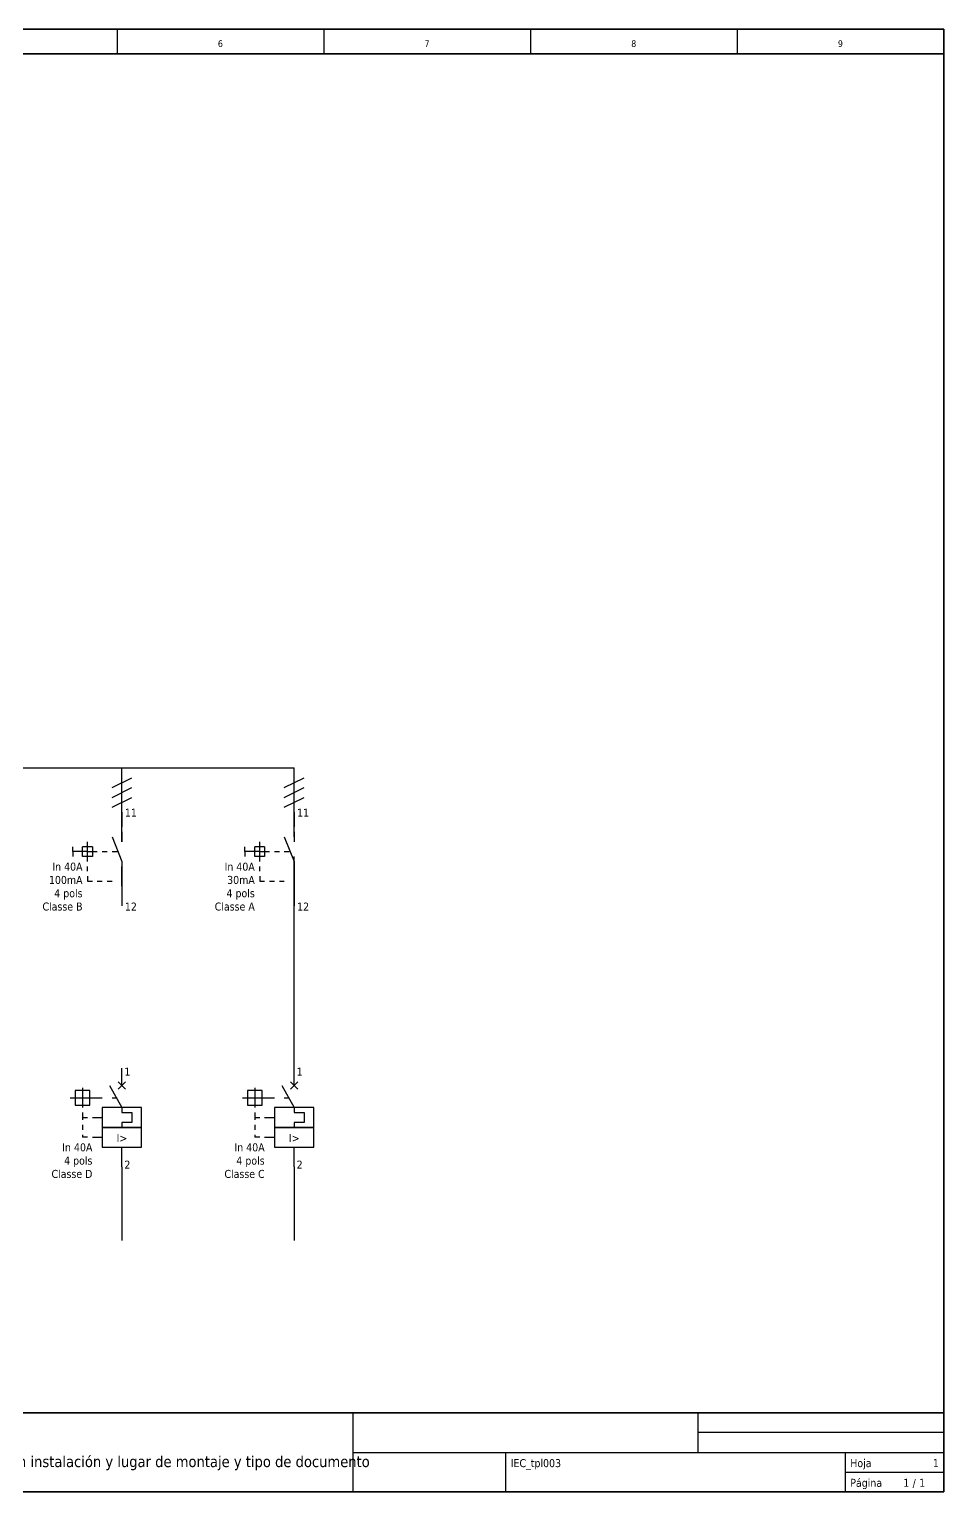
# Model space of a CAD drawing. Header units: millimetres. Extents: x 2792 to 4993, y 1483 to 2534.
# Drawn here: x 3084.4 to 3270.3, y 1823.2 to 2120.2 of the extents above; entities that cross this region are included whole.
import ezdxf
from ezdxf.enums import TextEntityAlignment as Align

# ---------------------------------------------------------------- set-up
doc = ezdxf.new("R2010")
doc.units = ezdxf.units.MM
for name, color, linetype, lineweight in [('EPLAN201', 7, 'Continuous', 35), ('EPLAN300', 5, 'Continuous', 25), ('EPLAN304', 5, 'Continuous', 25), ('EPLAN420', 7, 'Continuous', 35), ('EPLAN451', 7, 'Continuous', 35), ('EPLAN452', 7, 'Continuous', 35), ('EPLAN453', 7, 'Continuous', 35), ('EPLAN500', 7, 'Continuous', 35), ('EPLAN501', 7, 'Continuous', 35), ('EPLAN502', 7, 'Continuous', 35), ('EPLAN503', 7, 'Continuous', 35)]:
    doc.layers.add(name, color=color, linetype=linetype, lineweight=lineweight)
doc.layers.get('0').off()
doc.styles.get("Standard").update_dxf_attribs({"font": 'arial.ttf'})
doc.styles.add('Tahoma', font='tahoma.ttf')

# ---------------------------------------------------------------- blocks, each defined once
blk = doc.blocks.new('EPLFRAME')
at = {"layer": 'EPLAN201', "color": 0, "linetype": 'Continuous', "lineweight": 25, "ltscale": 4}
for p, q in [((252, 297), (252, 292)), ((294, 297), (294, 292)), ((336, 297), (336, 292)), ((378, 297), (378, 292)), ((300, 0), (300, 16)), ((370, 16), (370, 8)), ((420, 12), (370, 12)), ((300, 8), (420, 8)), ((331, 0), (331, 8)), ((400, 0), (400, 8)), ((400, 4), (420, 4))]:
    blk.add_line(p, q, dxfattribs=at)
at = {"layer": 'EPLAN201', "color": 0, "linetype": 'Continuous', "lineweight": 35, "ltscale": 4}
for p, q in [((0, 292), (420, 292)), ((0, 16), (420, 16))]:
    blk.add_line(p, q, dxfattribs=at)
blk.add_lwpolyline([(0, 0), (420, 0), (420, 297), (0, 297)], close=True, dxfattribs=at)
at = {"color": 0}
for tag, p in [('53_19005_1', (21, 293)), ('53_19005', (63, 293)), ('53_19005_8', (105, 293)), ('53_19005_6', (147, 293)), ('53_19005_7', (189, 293)), ('53_19005_9', (231, 293)), ('53_19005_3', (273, 293)), ('53_19005_2', (315, 293)), ('53_19005_4', (357, 293)), ('53_19005_5', (399, 293))]:
    blk.add_attdef(tag, text='', height=1.3545, dxfattribs=at).set_placement(p, align=Align.BOTTOM_CENTER)
for tag, p, height in [('4_11041', (1, 19.2575), 2.2575), ('4_11071[1]', (1, 14.6254), 1.6254), ('4_11074[1]', (21, 14.6254), 1.6254), ('4_11070[1]', (41, 14.6254), 1.6254), ('4_11024', (73, 14.6254), 1.6254), ('14_10014', (101, 14.2575), 2.2575), ('14_10015', (185, 14.2575), 2.2575), ('4_11011', (231, 14.2575), 2.2575), ('4_11030', (301, 14.2575), 2.2575), ('4_11036', (374, 14.6254), 1.6254), ('4_11071[2]', (1, 10.6254), 1.6254), ('4_11074[2]', (21, 10.6254), 1.6254), ('4_11070[2]', (41, 10.6254), 1.6254), ('4_11022', (73, 10.6254), 1.6254), ('4_1540', (374, 10.6254), 1.6254), ('14_10011', (101, 7.2575), 2.2575), ('4_11071[3]', (1, 6.6254), 1.6254), ('4_11074[3]', (21, 6.6254), 1.6254), ('4_11070[3]', (41, 6.6254), 1.6254), ('4_11080', (73, 6.6254), 1.6254), ('4_11059', (301, 6.6254), 1.6254), ('14_10013', (332, 6.6254), 1.6254), ('14_10151', (73, 2.6254), 1.6254), ('14_10300', (414.999999999999, 2.625399999999991), 1.6254)]:
    blk.add_attdef(tag, p, '', height=height, dxfattribs=at)
for tag, height, p in [('4_11040', 2.2575, (419, 19.2575)), ('4_11000', 1.6254, (419, 6.6254)), ('4_11085', 1.6254, (141, 2.6254)), ('4_11086', 1.6254, (183, 2.6254)), ('4_25020', 1.6254, (412.999999999999, 2.6254))]:
    blk.add_attdef(tag, text='', height=height, dxfattribs=at).set_placement(p, align=Align.RIGHT)
at = {"layer": 'EPLAN201', "color": 0, "style": 'Tahoma'}
for s, p in [('Hoja', (401, 5)), ('Página', (401, 1))]:
    blk.add_text(s, height=1.6254, dxfattribs=at).set_placement(p)
blk.add_text('/', height=1.6254, dxfattribs=at).set_placement((413.996994620394, 0.9974271288070082), align=Align.CENTER)
blk = doc.blocks.new('EPLSYM_LibraryIEC_symbol_Symbol1537_Variant0_Placement1')
at = {"layer": 'EPLAN300', "color": 5, "linetype": 'Continuous', "lineweight": 25, "ltscale": 4}
for p, q in [((0, 2.5), (0, 6)), ((-0.75, 1.75), (0.75, 3.25)), ((-0.75, 3.25), (0.75, 1.75)), ((-10.5, 0), (-4, 0)), ((-8, 2), (-8, -2)), ((-2.5, 2.5), (0, -2)), ((-2, 0), (-1, 0)), ((-8, -3), (-8, -4)), ((-8, -4), (-7, -4)), ((-8, -4), (-8, -4.5)), ((-8, -5.5), (-8, -6.5)), ((-6, -4), (-4, -4)), ((-8, -7.5), (-8, -8)), ((-7, -8), (-8, -8)), ((-6, -8), (-4, -8)), ((0, -14), (0, -10))]:
    blk.add_line(p, q, dxfattribs=at)
for points in [[(-9.5, -1.5), (-6.5, -1.5), (-6.5, 1.5), (-9.5, 1.5)], [(-4, -6), (4, -6), (4, -2), (-4, -2)], [(-4, -10), (4, -10), (4, -6), (-4, -6)]]:
    blk.add_lwpolyline(points, close=True, dxfattribs=at)
blk.add_lwpolyline([(0, -2), (0, -3), (2, -3), (2, -5), (0, -5), (0, -6)], dxfattribs=at)
at = {"color": 5}
blk.add_attdef('17_20029[1]', text='', height=1.1739, dxfattribs=at).set_placement((0.5, 6.7), align=Align.BOTTOM_LEFT)
at = {"color": 0}
blk.add_attdef('17_20028[1]', text='', height=1.6254, dxfattribs=at).set_placement((0.5, 4), align=Align.BOTTOM_LEFT)
at = {"color": 5}
blk.add_attdef('17_20010', text='', height=2.2575, dxfattribs=at).set_placement((-6, -9.4), align=Align.MIDDLE_RIGHT)
at = {"color": 73}
blk.add_attdef('17_20300', text='', height=1.6254, dxfattribs=at).set_placement((-6, -12.4315), align=Align.MIDDLE_RIGHT)
at = {"color": 5}
blk.add_attdef('17_20029[2]', text='', height=1.1739, dxfattribs=at).set_placement((0.5, -11.76), align=Align.TOP_LEFT)
at = {"color": 0}
blk.add_attdef('17_20028[2]', text='', height=1.6254, dxfattribs=at).set_placement((0.5, -9.6), align=Align.TOP_LEFT)
for tag, p in [('17_20027', (-6, -14.9695)), ('17_20901[1]', (-6, -17.5075)), ('17_20011', (-6, -20.0455)), ('17_20025', (-6, -22.5835)), ('17_20024', (-6, -25.12150000000001))]:
    blk.add_attdef(tag, text='', height=1.6254, dxfattribs=at).set_placement(p, align=Align.MIDDLE_RIGHT)
at = {"color": 3}
blk.add_attdef('17_20201[1]', text='', height=1.6254, dxfattribs=at).set_placement((-6, -27.65950000000001), align=Align.MIDDLE_RIGHT)
at = {"layer": 'EPLAN300', "color": 5, "style": 'Tahoma'}
blk.add_text('I>', height=1.6254, dxfattribs=at).set_placement((0, -8.18), align=Align.MIDDLE_CENTER)
blk = doc.blocks.new('EPLSYM_LibraryIEC_symbol_Symbol3614_Variant0_Placement1')
at = {"layer": 'EPLAN300', "color": 5, "linetype": 'Continuous', "lineweight": 25, "ltscale": 4}
for p, q in [((0, 8), (0, 5)), ((-2, 3), (0, -2)), ((0, 4), (0, 5)), ((-10, 0), (-10, 1)), ((-10, 0), (-10, -1)), ((-9, 0), (-10, 0)), ((-8, 0), (-9, 0)), ((-8, -1), (-8, 1)), ((-6, 1), (-8, 1)), ((-7, 0), (-8, 0)), ((-7, 1), (-7, 2)), ((-7, -1), (-7, 1)), ((-7, 0), (-6, 0)), ((-6, 1), (-6, -1)), ((-6, 0), (-5, 0)), ((-4, 0), (-3, 0)), ((-2, 0), (-1, 0)), ((-6, -1), (-8, -1)), ((-7, -2), (-7, -1)), ((-7, -4), (-7, -3)), ((-7, -5), (-7, -6)), ((0, -4), (0, -9)), ((-7, -6), (-6, -6)), ((-5, -6), (-4, -6)), ((-3, -6), (-2, -6)), ((0, -9), (0, -11))]:
    blk.add_line(p, q, dxfattribs=at)
at = {"layer": 'EPLAN300', "color": 5, "linetype": 'Continuous', "lineweight": 25}
for p, q in [((0, 4), (0, 2)), ((0.003411666478598363, -1.997899554317598), (0.003411666478598363, -3.997899554317598))]:
    blk.add_line(p, q, dxfattribs=at)
at = {"layer": 'EPLAN300', "color": 5, "linetype": 'Continuous', "lineweight": 25, "ltscale": 4}
blk.add_ellipse((0, -6), major_axis=(2, 0), ratio=0.5, start_param=-6.283185307179585, end_param=0, dxfattribs=at)
at = {"color": 5}
blk.add_attdef('17_20029[1]', text='', height=1.1739, dxfattribs=at).set_placement((0.6000000000000001, 9.3), align=Align.BOTTOM_LEFT)
at = {"color": 0}
blk.add_attdef('17_20028[1]', text='', height=1.6254, dxfattribs=at).set_placement((0.6000000000000001, 6.6), align=Align.BOTTOM_LEFT)
at = {"color": 5}
blk.add_attdef('17_20010', text='', height=2.2575, dxfattribs=at).set_placement((-8, -2.82), align=Align.MIDDLE_RIGHT)
at = {"color": 73}
blk.add_attdef('17_20300', text='', height=1.6254, dxfattribs=at).set_placement((-8, -5.8515), align=Align.MIDDLE_RIGHT)
at = {"color": 0}
for tag, p in [('17_20027', (-8, -8.389499999999998)), ('17_20901[1]', (-8, -10.9275)), ('17_20011', (-8, -13.4655)), ('17_20025', (-8, -16.0035)), ('17_20024', (-8, -18.5415))]:
    blk.add_attdef(tag, text='', height=1.6254, dxfattribs=at).set_placement(p, align=Align.MIDDLE_RIGHT)
blk.add_attdef('17_20028[2]', text='', height=1.6254, dxfattribs=at).set_placement((0.6000000000000001, -7.68), align=Align.TOP_LEFT)
at = {"color": 5}
blk.add_attdef('17_20029[2]', text='', height=1.1739, dxfattribs=at).set_placement((0.6000000000000001, -9.84), align=Align.TOP_LEFT)
at = {"color": 3}
blk.add_attdef('17_20201[1]', text='', height=1.6254, dxfattribs=at).set_placement((-8, -21.0795), align=Align.MIDDLE_RIGHT)
blk = doc.blocks.new('EPLSYM_LibrarySPECIAL_Symbol4_Variant0_Placement2_15')
at = {"layer": 'EPLAN304', "color": 5, "linetype": 'Continuous', "lineweight": 25, "ltscale": 4}
blk.add_line((0, 0), (0, 36), dxfattribs=at)
at = {"color": 5}
for tag, p in [('17_20010', (0, 20.4)), ('17_20040', (0, 13.95)), ('17_20041', (0, 10.2)), ('17_20053', (0, 6.45)), ('17_20044', (0, 2.7))]:
    blk.add_attdef(tag, text='', height=2.2575, dxfattribs=at).set_placement(p, align=Align.BOTTOM_RIGHT)
at = {"color": 73}
blk.add_attdef('17_20300', text='', height=1.6254, dxfattribs=at).set_placement((0, 17.7), align=Align.BOTTOM_RIGHT)
at = {"color": 0}
blk.add_attdef('17_20011', text='', height=1.6254, dxfattribs=at).set_placement((0, 0), align=Align.BOTTOM_RIGHT)
blk = doc.blocks.new('EPLSYM_LibrarySPECIAL_Symbol4_Variant0_Placement2_18')
at = {"layer": 'EPLAN304', "color": 5, "linetype": 'Continuous', "lineweight": 25, "ltscale": 4}
blk.add_line((0, 0), (143, 0), dxfattribs=at)
at = {"color": 5}
for tag, p in [('17_20010', (0, 20.4)), ('17_20040', (0, 13.95)), ('17_20041', (0, 10.2)), ('17_20053', (0, 6.45)), ('17_20044', (0, 2.7))]:
    blk.add_attdef(tag, text='', height=2.2575, dxfattribs=at).set_placement(p, align=Align.BOTTOM_RIGHT)
at = {"color": 73}
blk.add_attdef('17_20300', text='', height=1.6254, dxfattribs=at).set_placement((0, 17.7), align=Align.BOTTOM_RIGHT)
at = {"color": 0}
blk.add_attdef('17_20011', text='', height=1.6254, dxfattribs=at).set_placement((0, 0), align=Align.BOTTOM_RIGHT)
blk = doc.blocks.new('EPLSYM_LibrarySPECIAL_Symbol4_Variant0_Placement2_19')
at = {"layer": 'EPLAN304', "color": 5, "linetype": 'Continuous', "lineweight": 25, "ltscale": 4}
blk.add_line((0, 0), (0, 6), dxfattribs=at)
at = {"color": 5}
for tag, p in [('17_20010', (0, 20.4)), ('17_20040', (0, 13.95)), ('17_20041', (0, 10.2)), ('17_20053', (0, 6.45)), ('17_20044', (0, 2.7))]:
    blk.add_attdef(tag, text='', height=2.2575, dxfattribs=at).set_placement(p, align=Align.BOTTOM_RIGHT)
at = {"color": 73}
blk.add_attdef('17_20300', text='', height=1.6254, dxfattribs=at).set_placement((0, 17.7), align=Align.BOTTOM_RIGHT)
at = {"color": 0}
blk.add_attdef('17_20011', text='', height=1.6254, dxfattribs=at).set_placement((0, 0), align=Align.BOTTOM_RIGHT)
blk = doc.blocks.new('EPLSYM_LibrarySPECIAL_Symbol4_Variant0_Placement2_22')
at = {"layer": 'EPLAN304', "color": 5, "linetype": 'Continuous', "lineweight": 25, "ltscale": 4}
blk.add_line((0, 0), (0, 9), dxfattribs=at)
at = {"color": 5}
for tag, p in [('17_20010', (0, 20.4)), ('17_20040', (0, 13.95)), ('17_20041', (0, 10.2)), ('17_20053', (0, 6.45)), ('17_20044', (0, 2.7))]:
    blk.add_attdef(tag, text='', height=2.2575, dxfattribs=at).set_placement(p, align=Align.BOTTOM_RIGHT)
at = {"color": 73}
blk.add_attdef('17_20300', text='', height=1.6254, dxfattribs=at).set_placement((0, 17.7), align=Align.BOTTOM_RIGHT)
at = {"color": 0}
blk.add_attdef('17_20011', text='', height=1.6254, dxfattribs=at).set_placement((0, 0), align=Align.BOTTOM_RIGHT)
blk = doc.blocks.new('EPLSYM_LibrarySPECIAL_Symbol4_Variant0_Placement2_23')
at = {"layer": 'EPLAN304', "color": 5, "linetype": 'Continuous', "lineweight": 25, "ltscale": 4}
blk.add_line((0, 0), (0, 8), dxfattribs=at)
at = {"color": 5}
for tag, p in [('17_20010', (0, 20.4)), ('17_20040', (0, 13.95)), ('17_20041', (0, 10.2)), ('17_20053', (0, 6.45)), ('17_20044', (0, 2.7))]:
    blk.add_attdef(tag, text='', height=2.2575, dxfattribs=at).set_placement(p, align=Align.BOTTOM_RIGHT)
at = {"color": 73}
blk.add_attdef('17_20300', text='', height=1.6254, dxfattribs=at).set_placement((0, 17.7), align=Align.BOTTOM_RIGHT)
at = {"color": 0}
blk.add_attdef('17_20011', text='', height=1.6254, dxfattribs=at).set_placement((0, 0), align=Align.BOTTOM_RIGHT)
blk = doc.blocks.new('EPLSYM_LibrarySPECIAL_Symbol4_Variant0_Placement2_24')
at = {"layer": 'EPLAN304', "color": 5, "linetype": 'Continuous', "lineweight": 25, "ltscale": 4}
blk.add_line((0, 0), (0, 14), dxfattribs=at)
at = {"color": 5}
for tag, p in [('17_20010', (0, 20.4)), ('17_20040', (0, 13.95)), ('17_20041', (0, 10.2)), ('17_20053', (0, 6.45)), ('17_20044', (0, 2.7))]:
    blk.add_attdef(tag, text='', height=2.2575, dxfattribs=at).set_placement(p, align=Align.BOTTOM_RIGHT)
at = {"color": 73}
blk.add_attdef('17_20300', text='', height=1.6254, dxfattribs=at).set_placement((0, 17.7), align=Align.BOTTOM_RIGHT)
at = {"color": 0}
blk.add_attdef('17_20011', text='', height=1.6254, dxfattribs=at).set_placement((0, 0), align=Align.BOTTOM_RIGHT)
blk = doc.blocks.new('EPLSYM_LibrarySPECIAL_Symbol4_Variant0_Placement2_25')
at = {"layer": 'EPLAN304', "color": 5, "linetype": 'Continuous', "lineweight": 25, "ltscale": 4}
blk.add_line((0, 0), (0, 6), dxfattribs=at)
at = {"color": 5}
for tag, p in [('17_20010', (0, 20.4)), ('17_20040', (0, 13.95)), ('17_20041', (0, 10.2)), ('17_20053', (0, 6.45)), ('17_20044', (0, 2.7))]:
    blk.add_attdef(tag, text='', height=2.2575, dxfattribs=at).set_placement(p, align=Align.BOTTOM_RIGHT)
at = {"color": 73}
blk.add_attdef('17_20300', text='', height=1.6254, dxfattribs=at).set_placement((0, 17.7), align=Align.BOTTOM_RIGHT)
at = {"color": 0}
blk.add_attdef('17_20011', text='', height=1.6254, dxfattribs=at).set_placement((0, 0), align=Align.BOTTOM_RIGHT)
blk = doc.blocks.new('EPLSYM_LibrarySPECIAL_Symbol4_Variant0_Placement2_26')
at = {"layer": 'EPLAN304', "color": 5, "linetype": 'Continuous', "lineweight": 25, "ltscale": 4}
blk.add_line((0, 0), (32, 0), dxfattribs=at)
at = {"color": 5}
for tag, p in [('17_20010', (0, 20.4)), ('17_20040', (0, 13.95)), ('17_20041', (0, 10.2)), ('17_20053', (0, 6.45)), ('17_20044', (0, 2.7))]:
    blk.add_attdef(tag, text='', height=2.2575, dxfattribs=at).set_placement(p, align=Align.BOTTOM_RIGHT)
at = {"color": 73}
blk.add_attdef('17_20300', text='', height=1.6254, dxfattribs=at).set_placement((0, 17.7), align=Align.BOTTOM_RIGHT)
at = {"color": 0}
blk.add_attdef('17_20011', text='', height=1.6254, dxfattribs=at).set_placement((0, 0), align=Align.BOTTOM_RIGHT)
blk = doc.blocks.new('EPLSYM_LibrarySPECIAL_Symbol4_Variant0_Placement2_32')
at = {"layer": 'EPLAN304', "color": 5, "linetype": 'Continuous', "lineweight": 25, "ltscale": 4}
blk.add_line((0, 0), (0, 4), dxfattribs=at)
at = {"color": 5}
for tag, p in [('17_20010', (0, 20.4)), ('17_20040', (0, 13.95)), ('17_20041', (0, 10.2)), ('17_20053', (0, 6.45)), ('17_20044', (0, 2.7))]:
    blk.add_attdef(tag, text='', height=2.2575, dxfattribs=at).set_placement(p, align=Align.BOTTOM_RIGHT)
at = {"color": 73}
blk.add_attdef('17_20300', text='', height=1.6254, dxfattribs=at).set_placement((0, 17.7), align=Align.BOTTOM_RIGHT)
at = {"color": 0}
blk.add_attdef('17_20011', text='', height=1.6254, dxfattribs=at).set_placement((0, 0), align=Align.BOTTOM_RIGHT)
blk = doc.blocks.new('EPLSYM_LibrarySPECIAL_Symbol4_Variant0_Placement2_38')
at = {"layer": 'EPLAN304', "color": 5, "linetype": 'Continuous', "lineweight": 25, "ltscale": 4}
blk.add_line((0, 0), (0, -15), dxfattribs=at)
at = {"color": 5}
for tag, p in [('17_20010', (0, 20.4)), ('17_20040', (0, 13.95)), ('17_20041', (0, 10.2)), ('17_20053', (0, 6.45)), ('17_20044', (0, 2.7))]:
    blk.add_attdef(tag, text='', height=2.2575, dxfattribs=at).set_placement(p, align=Align.BOTTOM_RIGHT)
at = {"color": 73}
blk.add_attdef('17_20300', text='', height=1.6254, dxfattribs=at).set_placement((0, 17.7), align=Align.BOTTOM_RIGHT)
at = {"color": 0}
blk.add_attdef('17_20011', text='', height=1.6254, dxfattribs=at).set_placement((0, 0), align=Align.BOTTOM_RIGHT)
blk = doc.blocks.new('EPLSYM_LibrarySPECIAL_Symbol4_Variant0_Placement2_39')
at = {"layer": 'EPLAN304', "color": 5, "linetype": 'Continuous', "lineweight": 25, "ltscale": 4}
blk.add_line((0, 0), (0, -15), dxfattribs=at)
at = {"color": 5}
for tag, p in [('17_20010', (0, 20.4)), ('17_20040', (0, 13.95)), ('17_20041', (0, 10.2)), ('17_20053', (0, 6.45)), ('17_20044', (0, 2.7))]:
    blk.add_attdef(tag, text='', height=2.2575, dxfattribs=at).set_placement(p, align=Align.BOTTOM_RIGHT)
at = {"color": 73}
blk.add_attdef('17_20300', text='', height=1.6254, dxfattribs=at).set_placement((0, 17.7), align=Align.BOTTOM_RIGHT)
at = {"color": 0}
blk.add_attdef('17_20011', text='', height=1.6254, dxfattribs=at).set_placement((0, 0), align=Align.BOTTOM_RIGHT)
blk = doc.blocks.new('EPLSYM_LibrarySPECIAL_Symbol4_Variant0_Placement2_48')
at = {"layer": 'EPLAN304', "color": 5, "linetype": 'Continuous', "lineweight": 25, "ltscale": 4}
blk.add_line((0, 0), (4, 2), dxfattribs=at)
at = {"color": 5}
for tag, p in [('17_20010', (0, 20.4)), ('17_20040', (0, 13.95)), ('17_20041', (0, 10.2)), ('17_20053', (0, 6.45)), ('17_20044', (0, 2.7))]:
    blk.add_attdef(tag, text='', height=2.2575, dxfattribs=at).set_placement(p, align=Align.BOTTOM_RIGHT)
at = {"color": 73}
blk.add_attdef('17_20300', text='', height=1.6254, dxfattribs=at).set_placement((0, 17.7), align=Align.BOTTOM_RIGHT)
at = {"color": 0}
blk.add_attdef('17_20011', text='', height=1.6254, dxfattribs=at).set_placement((0, 0), align=Align.BOTTOM_RIGHT)
blk = doc.blocks.new('EPLSYM_LibrarySPECIAL_Symbol4_Variant0_Placement2_49')
at = {"layer": 'EPLAN304', "color": 5, "linetype": 'Continuous', "lineweight": 25, "ltscale": 4}
blk.add_line((0, 0), (4, 2), dxfattribs=at)
at = {"color": 5}
for tag, p in [('17_20010', (0, 20.4)), ('17_20040', (0, 13.95)), ('17_20041', (0, 10.2)), ('17_20053', (0, 6.45)), ('17_20044', (0, 2.7))]:
    blk.add_attdef(tag, text='', height=2.2575, dxfattribs=at).set_placement(p, align=Align.BOTTOM_RIGHT)
at = {"color": 73}
blk.add_attdef('17_20300', text='', height=1.6254, dxfattribs=at).set_placement((0, 17.7), align=Align.BOTTOM_RIGHT)
at = {"color": 0}
blk.add_attdef('17_20011', text='', height=1.6254, dxfattribs=at).set_placement((0, 0), align=Align.BOTTOM_RIGHT)
blk = doc.blocks.new('EPLSYM_LibrarySPECIAL_Symbol4_Variant0_Placement2_50')
at = {"layer": 'EPLAN304', "color": 5, "linetype": 'Continuous', "lineweight": 25, "ltscale": 4}
blk.add_line((0, 0), (4, 2), dxfattribs=at)
at = {"color": 5}
for tag, p in [('17_20010', (0, 20.4)), ('17_20040', (0, 13.95)), ('17_20041', (0, 10.2)), ('17_20053', (0, 6.45)), ('17_20044', (0, 2.7))]:
    blk.add_attdef(tag, text='', height=2.2575, dxfattribs=at).set_placement(p, align=Align.BOTTOM_RIGHT)
at = {"color": 73}
blk.add_attdef('17_20300', text='', height=1.6254, dxfattribs=at).set_placement((0, 17.7), align=Align.BOTTOM_RIGHT)
at = {"color": 0}
blk.add_attdef('17_20011', text='', height=1.6254, dxfattribs=at).set_placement((0, 0), align=Align.BOTTOM_RIGHT)
blk = doc.blocks.new('EPLSYM_LibrarySPECIAL_Symbol4_Variant0_Placement2_51')
at = {"layer": 'EPLAN304', "color": 5, "linetype": 'Continuous', "lineweight": 25, "ltscale": 4}
blk.add_line((0, 0), (4, 2), dxfattribs=at)
at = {"color": 5}
for tag, p in [('17_20010', (0, 20.4)), ('17_20040', (0, 13.95)), ('17_20041', (0, 10.2)), ('17_20053', (0, 6.45)), ('17_20044', (0, 2.7))]:
    blk.add_attdef(tag, text='', height=2.2575, dxfattribs=at).set_placement(p, align=Align.BOTTOM_RIGHT)
at = {"color": 73}
blk.add_attdef('17_20300', text='', height=1.6254, dxfattribs=at).set_placement((0, 17.7), align=Align.BOTTOM_RIGHT)
at = {"color": 0}
blk.add_attdef('17_20011', text='', height=1.6254, dxfattribs=at).set_placement((0, 0), align=Align.BOTTOM_RIGHT)
blk = doc.blocks.new('EPLSYM_LibrarySPECIAL_Symbol4_Variant0_Placement2_52')
at = {"layer": 'EPLAN304', "color": 5, "linetype": 'Continuous', "lineweight": 25, "ltscale": 4}
blk.add_line((0, 0), (4, 2), dxfattribs=at)
at = {"color": 5}
for tag, p in [('17_20010', (0, 20.4)), ('17_20040', (0, 13.95)), ('17_20041', (0, 10.2)), ('17_20053', (0, 6.45)), ('17_20044', (0, 2.7))]:
    blk.add_attdef(tag, text='', height=2.2575, dxfattribs=at).set_placement(p, align=Align.BOTTOM_RIGHT)
at = {"color": 73}
blk.add_attdef('17_20300', text='', height=1.6254, dxfattribs=at).set_placement((0, 17.7), align=Align.BOTTOM_RIGHT)
at = {"color": 0}
blk.add_attdef('17_20011', text='', height=1.6254, dxfattribs=at).set_placement((0, 0), align=Align.BOTTOM_RIGHT)
blk = doc.blocks.new('EPLSYM_LibrarySPECIAL_Symbol4_Variant0_Placement2_53')
at = {"layer": 'EPLAN304', "color": 5, "linetype": 'Continuous', "lineweight": 25, "ltscale": 4}
blk.add_line((0, 0), (4, 2), dxfattribs=at)
at = {"color": 5}
for tag, p in [('17_20010', (0, 20.4)), ('17_20040', (0, 13.95)), ('17_20041', (0, 10.2)), ('17_20053', (0, 6.45)), ('17_20044', (0, 2.7))]:
    blk.add_attdef(tag, text='', height=2.2575, dxfattribs=at).set_placement(p, align=Align.BOTTOM_RIGHT)
at = {"color": 73}
blk.add_attdef('17_20300', text='', height=1.6254, dxfattribs=at).set_placement((0, 17.7), align=Align.BOTTOM_RIGHT)
at = {"color": 0}
blk.add_attdef('17_20011', text='', height=1.6254, dxfattribs=at).set_placement((0, 0), align=Align.BOTTOM_RIGHT)

msp = doc.modelspace()

# ---------------------------------------------------------------- block references
ref = msp.add_blockref('EPLFRAME', (2850.270101935481, 1823.225681361178))
ref.add_attrib('14_10011', 'Plantilla de proyecto con estructura de identificación según la norma IEC: Estructura de página con instalación y lugar de montaje y tipo de documento', (2951.270101935481, 1828.225681361178), dxfattribs={"layer": 'EPLAN451', "color": 0, "height": 2.2575, "style": 'Tahoma'})
ref.add_attrib('14_10013', 'IEC_tpl003', (3182.270101935481, 1828.225681361178), dxfattribs={"layer": 'EPLAN451', "color": 0, "height": 1.6254, "style": 'Tahoma'})
ref.add_attrib('53_19005_2', '7', dxfattribs={"layer": 'EPLAN453', "color": 0, "height": 1.3545, "style": 'Tahoma'}).set_placement((3165.270101935481, 2116.225681361178), align=Align.BOTTOM_CENTER)
ref.add_attrib('53_19005_3', '6', dxfattribs={"layer": 'EPLAN453', "color": 0, "height": 1.3545, "style": 'Tahoma'}).set_placement((3123.270101935481, 2116.225681361178), align=Align.BOTTOM_CENTER)
ref.add_attrib('53_19005_4', '8', dxfattribs={"layer": 'EPLAN453', "color": 0, "height": 1.3545, "style": 'Tahoma'}).set_placement((3207.270101935481, 2116.225681361178), align=Align.BOTTOM_CENTER)
ref.add_attrib('53_19005_5', '9', dxfattribs={"layer": 'EPLAN453', "color": 0, "height": 1.3545, "style": 'Tahoma'}).set_placement((3249.270101935481, 2116.225681361178), align=Align.BOTTOM_CENTER)
ref.add_attrib('4_11000', '1', dxfattribs={"layer": 'EPLAN452', "color": 0, "height": 1.6254, "style": 'Tahoma'}).set_placement((3269.270101935481, 1828.225681361178), align=Align.RIGHT)
ref.add_attrib('4_25020', '1', dxfattribs={"layer": 'EPLAN451', "color": 0, "height": 1.6254, "style": 'Tahoma'}).set_placement((3263.27010193548, 1824.225681361178), align=Align.RIGHT)
ref.add_attrib('14_10300', '1', (3265.27010193548, 1824.225681361178), dxfattribs={"layer": 'EPLAN451', "color": 0, "height": 1.6254, "style": 'Tahoma'})
for name, p in [('EPLSYM_LibrarySPECIAL_Symbol4_Variant0_Placement2_18', (2995.270101935481, 1970.225681361178)), ('EPLSYM_LibrarySPECIAL_Symbol4_Variant0_Placement2_19', (3103.270101935481, 1964.225681361178)), ('EPLSYM_LibrarySPECIAL_Symbol4_Variant0_Placement2_26', (3106.270101935481, 1970.225681361178)), ('EPLSYM_LibrarySPECIAL_Symbol4_Variant0_Placement2_24', (3138.270101935481, 1956.225681361178)), ('EPLSYM_LibrarySPECIAL_Symbol4_Variant0_Placement2_48', (3101.270101935481, 1966.225681361178)), ('EPLSYM_LibrarySPECIAL_Symbol4_Variant0_Placement2_49', (3101.270101935481, 1964.225681361178)), ('EPLSYM_LibrarySPECIAL_Symbol4_Variant0_Placement2_51', (3136.270101935481, 1966.225681361178)), ('EPLSYM_LibrarySPECIAL_Symbol4_Variant0_Placement2_52', (3136.270101935481, 1964.225681361178)), ('EPLSYM_LibrarySPECIAL_Symbol4_Variant0_Placement2_50', (3101.270101935481, 1962.225681361178)), ('EPLSYM_LibrarySPECIAL_Symbol4_Variant0_Placement2_22', (3103.270101935481, 1955.225681361178)), ('EPLSYM_LibrarySPECIAL_Symbol4_Variant0_Placement2_53', (3136.270101935481, 1962.225681361178)), ('EPLSYM_LibrarySPECIAL_Symbol4_Variant0_Placement2_25', (3138.270101935481, 1946.225681361178)), ('EPLSYM_LibrarySPECIAL_Symbol4_Variant0_Placement2_32', (3103.270101935481, 1946.225681361178)), ('EPLSYM_LibrarySPECIAL_Symbol4_Variant0_Placement2_23', (3138.270101935481, 1940.225681361178)), ('EPLSYM_LibrarySPECIAL_Symbol4_Variant0_Placement2_15', (3138.270101935481, 1909.225681361178)), ('EPLSYM_LibrarySPECIAL_Symbol4_Variant0_Placement2_38', (3103.270101935481, 1889.225681361178)), ('EPLSYM_LibrarySPECIAL_Symbol4_Variant0_Placement2_39', (3138.270101935481, 1889.225681361178))]:
    msp.add_blockref(name, p)
ref = msp.add_blockref('EPLSYM_LibraryIEC_symbol_Symbol3614_Variant0_Placement1', (3103.270101935481, 1953.225681361178))
ref.add_attrib('17_20028[1]', '11', dxfattribs={"layer": 'EPLAN420', "color": 0, "height": 1.6254, "style": 'Tahoma'}).set_placement((3103.870101935481, 1959.825681361178), align=Align.BOTTOM_LEFT)
ref.add_attrib('17_20028[2]', '12', dxfattribs={"layer": 'EPLAN420', "color": 0, "height": 1.6254, "style": 'Tahoma'}).set_placement((3103.870101935481, 1942.867161361178), align=Align.TOP_LEFT)
ref.add_attrib('17_20027', 'In 40A', dxfattribs={"layer": 'EPLAN500', "color": 0, "height": 1.6254, "style": 'Tahoma'}).set_placement((3095.270101935481, 1950.171501361178), align=Align.MIDDLE_RIGHT)
ref.add_attrib('17_20011', '100mA', dxfattribs={"layer": 'EPLAN501', "color": 0, "height": 1.6254, "style": 'Tahoma'}).set_placement((3095.270101935481, 1947.471501361179), align=Align.MIDDLE_RIGHT)
ref.add_attrib('17_20025', '4 pols', dxfattribs={"layer": 'EPLAN502', "color": 0, "height": 1.6254, "style": 'Tahoma'}).set_placement((3095.270101935481, 1944.771501361178), align=Align.MIDDLE_RIGHT)
ref.add_attrib('17_20024', 'Classe B', dxfattribs={"layer": 'EPLAN503', "color": 0, "height": 1.6254, "style": 'Tahoma'}).set_placement((3095.270101935481, 1942.071501361178), align=Align.MIDDLE_RIGHT)
ref = msp.add_blockref('EPLSYM_LibraryIEC_symbol_Symbol3614_Variant0_Placement1', (3138.270101935481, 1953.225681361178))
ref.add_attrib('17_20028[1]', '11', dxfattribs={"layer": 'EPLAN420', "color": 0, "height": 1.6254, "style": 'Tahoma'}).set_placement((3138.870101935481, 1959.825681361178), align=Align.BOTTOM_LEFT)
ref.add_attrib('17_20028[2]', '12', dxfattribs={"layer": 'EPLAN420', "color": 0, "height": 1.6254, "style": 'Tahoma'}).set_placement((3138.870101935481, 1942.867161361178), align=Align.TOP_LEFT)
ref.add_attrib('17_20027', 'In 40A', dxfattribs={"layer": 'EPLAN500', "color": 0, "height": 1.6254, "style": 'Tahoma'}).set_placement((3130.270101935481, 1950.171501361178), align=Align.MIDDLE_RIGHT)
ref.add_attrib('17_20011', '30mA', dxfattribs={"layer": 'EPLAN501', "color": 0, "height": 1.6254, "style": 'Tahoma'}).set_placement((3130.270101935481, 1947.471501361179), align=Align.MIDDLE_RIGHT)
ref.add_attrib('17_20025', '4 pols', dxfattribs={"layer": 'EPLAN502', "color": 0, "height": 1.6254, "style": 'Tahoma'}).set_placement((3130.270101935481, 1944.771501361178), align=Align.MIDDLE_RIGHT)
ref.add_attrib('17_20024', 'Classe A', dxfattribs={"layer": 'EPLAN503', "color": 0, "height": 1.6254, "style": 'Tahoma'}).set_placement((3130.270101935481, 1942.071501361178), align=Align.MIDDLE_RIGHT)
ref = msp.add_blockref('EPLSYM_LibraryIEC_symbol_Symbol1537_Variant0_Placement1', (3103.270101935481, 1903.225681361178))
ref.add_attrib('17_20028[1]', '1', dxfattribs={"layer": 'EPLAN420', "color": 0, "height": 1.6254, "style": 'Tahoma'}).set_placement((3103.770101935481, 1907.225681361178), align=Align.BOTTOM_LEFT)
ref.add_attrib('17_20028[2]', '2', dxfattribs={"layer": 'EPLAN420', "color": 0, "height": 1.6254, "style": 'Tahoma'}).set_placement((3103.770101935481, 1890.467161361178), align=Align.TOP_LEFT)
ref.add_attrib('17_20027', 'In 40A', dxfattribs={"layer": 'EPLAN500', "color": 0, "height": 1.6254, "style": 'Tahoma'}).set_placement((3097.270101935481, 1893.171501361178), align=Align.MIDDLE_RIGHT)
ref.add_attrib('17_20011', '4 pols', dxfattribs={"layer": 'EPLAN501', "color": 0, "height": 1.6254, "style": 'Tahoma'}).set_placement((3097.270101935481, 1890.471501361179), align=Align.MIDDLE_RIGHT)
ref.add_attrib('17_20025', 'Classe D', dxfattribs={"layer": 'EPLAN502', "color": 0, "height": 1.6254, "style": 'Tahoma'}).set_placement((3097.270101935481, 1887.771501361178), align=Align.MIDDLE_RIGHT)
ref = msp.add_blockref('EPLSYM_LibraryIEC_symbol_Symbol1537_Variant0_Placement1', (3138.270101935481, 1903.225681361178))
ref.add_attrib('17_20028[1]', '1', dxfattribs={"layer": 'EPLAN420', "color": 0, "height": 1.6254, "style": 'Tahoma'}).set_placement((3138.770101935481, 1907.225681361178), align=Align.BOTTOM_LEFT)
ref.add_attrib('17_20028[2]', '2', dxfattribs={"layer": 'EPLAN420', "color": 0, "height": 1.6254, "style": 'Tahoma'}).set_placement((3138.770101935481, 1890.467161361178), align=Align.TOP_LEFT)
ref.add_attrib('17_20027', 'In 40A', dxfattribs={"layer": 'EPLAN500', "color": 0, "height": 1.6254, "style": 'Tahoma'}).set_placement((3132.270101935481, 1893.171501361178), align=Align.MIDDLE_RIGHT)
ref.add_attrib('17_20011', '4 pols', dxfattribs={"layer": 'EPLAN501', "color": 0, "height": 1.6254, "style": 'Tahoma'}).set_placement((3132.270101935481, 1890.471501361179), align=Align.MIDDLE_RIGHT)
ref.add_attrib('17_20025', 'Classe C', dxfattribs={"layer": 'EPLAN502', "color": 0, "height": 1.6254, "style": 'Tahoma'}).set_placement((3132.270101935481, 1887.771501361178), align=Align.MIDDLE_RIGHT)

doc.saveas('drawing.dxf')
